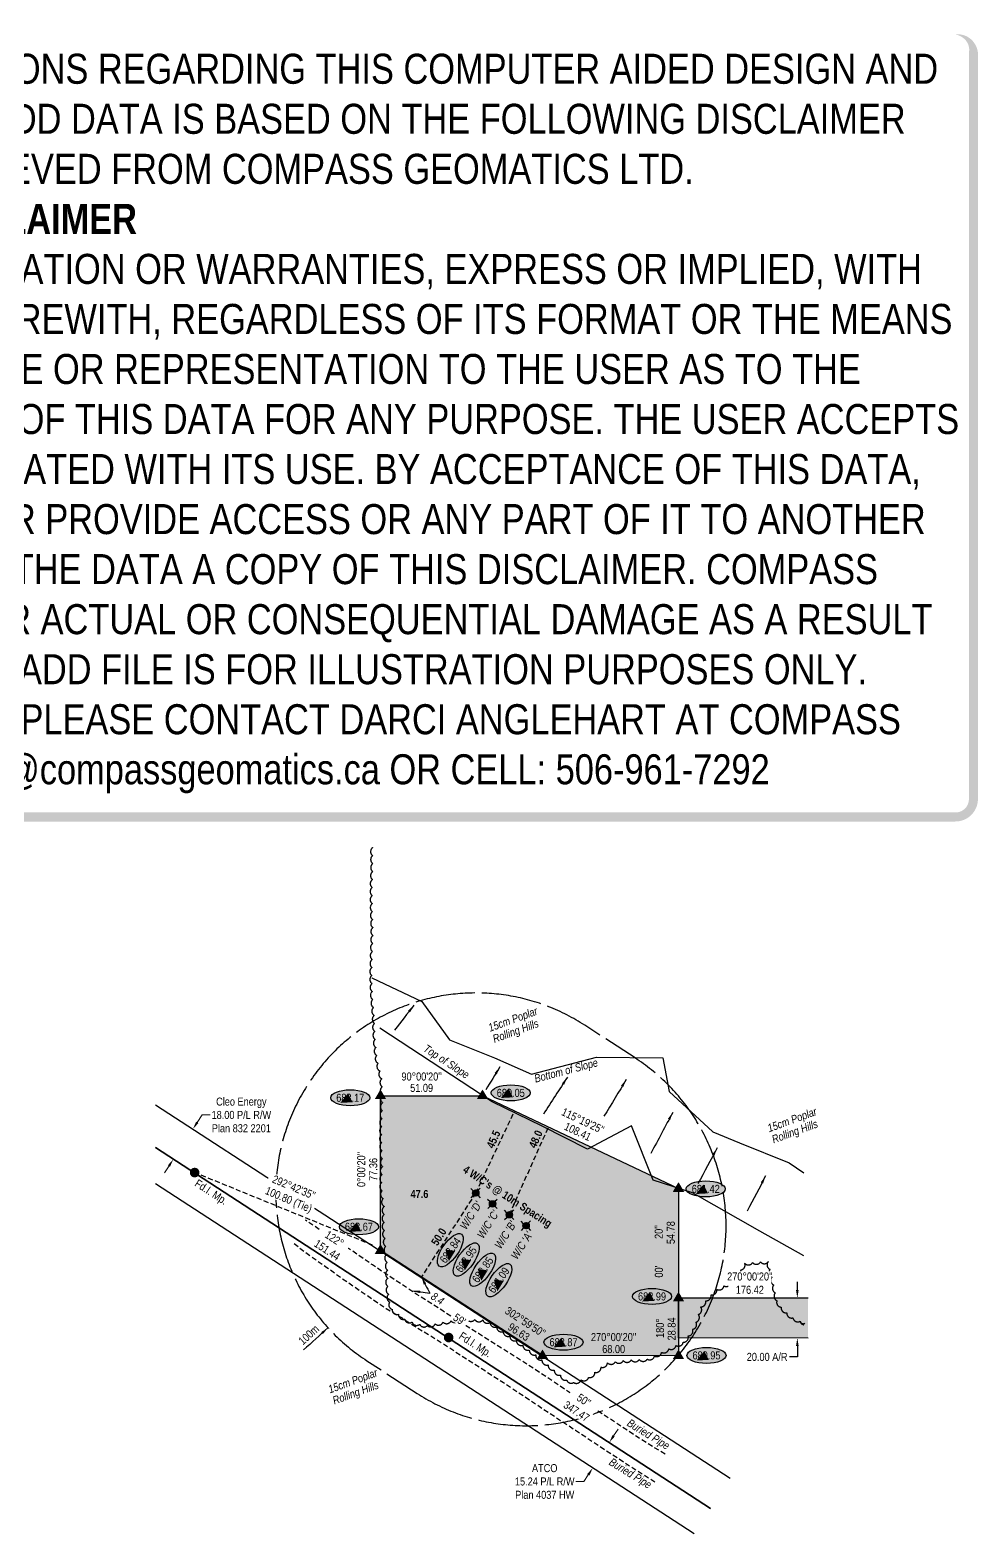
# Model space of a CAD drawing. Extents: x 500903 to 503272, y 5855561 to 5857701.
# Drawn here: x 502087 to 503272, y 5855822 to 5857701 of the extents above; entities that cross this region are included whole.
import ezdxf
from ezdxf.enums import TextEntityAlignment as Align

# ---------------------------------------------------------------- set-up
doc = ezdxf.new("R2010")
doc.units = 0
doc.header["$LTSCALE"] = 5
for name, pattern in [('0', [1, 1, 0]), ('foc-BUFFER', [16.75, 15, -1.75]), ('foc-TIELINE', [1.875, 1.25, -0.625]), ('UG_PIPE', [1.875, 1.25, -0.625])]:
    doc.linetypes.add(name, pattern=pattern)
for name, color, linetype in [('AS-PIPE-UG', 44, 'UG_PIPE'), ('AS-PIPE-UG-T', 44, 'Continuous'), ('AUX-BUFFER', 7, 'foc-BUFFER'), ('F-RW', 190, 'Continuous'), ('L-BD', 7, 'Continuous'), ('L-MON', 1, 'Continuous'), ('L-TIE', 7, 'foc-TIELINE'), ('L-TIE-T', 7, 'Continuous'), ('P-ELEVATION', 7, 'Continuous'), ('P-PROPOSED', 10, 'Continuous'), ('P-PROPOSED-H', 21, 'Continuous'), ('P-TXT', 4, 'Continuous'), ('T-BUSH', 110, '0'), ('T-BUSH-T', 110, 'Continuous'), ('T-SLOPE', 48, 'Continuous'), ('T-TIE', 201, 'foc-TIELINE')]:
    doc.layers.add(name, color=color, linetype=linetype)
doc.layers.add('DISCLAIMER', color=7, linetype='Continuous', plot=False)
doc.layers.add('F-RW-T', color=190, linetype='Continuous', lineweight=9)
doc.layers.add('T-TEXT', color=48, linetype='Continuous', lineweight=18)
doc.styles.add('80', font='ARIALN.TTF', dxfattribs={"height": 10})
doc.styles.add('80CG', font='ARIALN.TTF', dxfattribs={"height": 10})
doc.styles.add('80L', font='ARIALN.TTF', dxfattribs={"height": 10})
doc.styles.add('80LS', font='ARIALNI.TTF', dxfattribs={"height": 10})
doc.dimstyles.new('CG2011', dxfattribs={"dimscale": 5, "dimtxt": 9, "dimasz": 2, "dimexe": 0.2, "dimexo": 0.0625, "dimgap": 0.5, "dimtad": 0, "dimtih": 1, "dimtoh": 1, "dimzin": 0, "dimdsep": 46, "dimtxsty": '80CG', "dimcen": 0.1, "dimse1": 1, "dimse2": 1, "dimclrd": 256, "dimclrt": 256, "dimaunit": 1, "dimadec": 4, "dimazin": 0, "dimtfac": 0.06, "dimtofl": 0, "dimtmove": 0, "dimatfit": 1, "dimfxl": 0.2, "dimtolj": 1, "dimtzin": 0, "dimlwd": -1, "dimarcsym": 0})
doc.dimstyles.new('Compass 5 000', dxfattribs={"dimscale": 5, "dimtxt": 9, "dimasz": 2, "dimexe": 0.2, "dimexo": 0.0625, "dimgap": 0.5, "dimtad": 0, "dimtih": 1, "dimtoh": 1, "dimzin": 0, "dimdsep": 46, "dimtxsty": '80CG', "dimcen": 0.1, "dimse1": 1, "dimse2": 1, "dimclrd": 256, "dimclrt": 256, "dimaunit": 1, "dimadec": 4, "dimazin": 0, "dimtfac": 0.06, "dimtofl": 0, "dimtmove": 0, "dimatfit": 1, "dimfxl": 0.2, "dimtolj": 1, "dimtzin": 0, "dimlwd": -1, "dimarcsym": 0})

# ---------------------------------------------------------------- blocks, each defined once
blk = doc.blocks.new('TRIA')
blk.add_hatch(color=255).paths.add_polyline_path([(-0.04, 1.52), (-1.47, -0.87), (1.39, -0.87)])
blk = doc.blocks.new('TRIAA')
blk.add_blockref('TRIA', (0, 0))
blk = doc.blocks.new('TRIB')
at = {"color": 1}
blk.add_lwpolyline([(-1.12, -0.67), (-0.04, 1.13), (1.04, -0.67)], close=True, dxfattribs=at)
blk = doc.blocks.new('TRIBB')
blk.add_blockref('TRIB', (0, 0))
blk = doc.blocks.new('TRICC')
for name in ['TRIAA', 'TRIBB']:
    blk.add_blockref(name, (0, 0))
blk = doc.blocks.new('plspike')
blk.add_blockref('TRICC', (0, 0))
blk = doc.blocks.new('*D462')
at = {"layer": 'F-RW-T', "transparency": 16777216}
for p, q in [((502296.2, 5856336.4), (502302.2, 5856345.6)), ((502302.2, 5856345.6), (502312.2, 5856345.6)), ((502260.9, 5856281.9), (502255.4, 5856273.5))]:
    blk.add_line(p, q, dxfattribs=at)
for points in [[(502294.8, 5856337.3), (502297.6, 5856335.5), (502290.8, 5856328)], [(502259.5, 5856282.8), (502262.2, 5856281), (502266.3, 5856290.3)]]:
    blk.add_solid(points, dxfattribs=at)
at = {"layer": 'F-RW-T', "transparency": 16777216, "insert": (502351.3, 5856345.6), "char_height": 10, "attachment_point": 5, "style": '80CG'}
blk.add_mtext('\\A1;Cleo Energy\\P18.00 P/L R/W\\PPlan 832 2201', dxfattribs=at)
blk = doc.blocks.new('fdia')
at = {"color": 255, "const_width": 1}
blk.add_lwpolyline([(-0.5, 0, 1), (0.5, 0, 1)], format="xyb", close=True, dxfattribs=at)
blk = doc.blocks.new('Fdiaa')
blk.add_blockref('fdia', (0, 0))
blk = doc.blocks.new('fdib')
at = {"color": 1, "const_width": 1.6}
blk.add_lwpolyline([(-0.4, 0, 1), (0.4, 0, 1)], format="xyb", close=True, dxfattribs=at)
at = {"color": 1}
blk.add_circle((0, 0), 0.8, dxfattribs=at)
blk = doc.blocks.new('Fdibb')
blk.add_blockref('fdib', (0, 0))
blk = doc.blocks.new('fdicc')
for name in ['Fdibb', 'Fdiaa']:
    blk.add_blockref(name, (0, 0))
blk = doc.blocks.new('FDI')
blk.add_blockref('fdicc', (0, 0))
blk = doc.blocks.new('*D463')
at = {"layer": 'F-RW-T', "transparency": 16777216}
for p, q in [((502816.5, 5855944.8), (502822, 5855953.2)), ((502784.9, 5855896.1), (502779.4, 5855887.7)), ((502779.4, 5855887.7), (502769.4, 5855887.7))]:
    blk.add_line(p, q, dxfattribs=at)
for points in [[(502815.1, 5855945.7), (502817.9, 5855943.9), (502811.1, 5855936.4)], [(502783.5, 5855897), (502786.3, 5855895.2), (502790.3, 5855904.5)]]:
    blk.add_solid(points, dxfattribs=at)
at = {"layer": 'F-RW-T', "transparency": 16777216, "insert": (502730.4, 5855887.7), "char_height": 10, "attachment_point": 5, "style": '80CG'}
blk.add_mtext('\\A1;ATCO\\P15.24 P/L R/W^JPlan 4037 HW', dxfattribs=at)
blk = doc.blocks.new('we')
at = {"layer": 'P-ELEVATION'}
h = blk.add_hatch(color=111, dxfattribs=at)
h.dxf.hatch_style = 1
edge = h.paths.add_edge_path()
edge.add_ellipse((0, 0), major_axis=(-24.4, 0), ratio=0.410256, start_angle=0, end_angle=360)
at = {"layer": 'P-ELEVATION', "color": 7, "flags": 128}
blk.add_lwpolyline([(0, 0, 12.5, 0, 0), (-12.4, -6.4, 0, 0, 0)], format="xyseb", dxfattribs=at)
at = {"layer": 'P-ELEVATION', "color": 7}
blk.add_ellipse((0, 0), major_axis=(-24.4, 0), ratio=0.410256, dxfattribs=at)
at = {"layer": 'P-ELEVATION', "style": '80'}
blk.add_attdef('ELEVATION', text='', height=10, dxfattribs=at).set_placement((0, 0), align=Align.MIDDLE_CENTER)
blk = doc.blocks.new('WC')
at = {"layer": 'L-MON'}
h = blk.add_hatch(color=255, dxfattribs=at)
h.dxf.hatch_style = 1
edge = h.paths.add_edge_path()
edge.add_arc((0, 0), 0.9, 0, 360)
at = {"layer": 'L-MON', "color": 240, "flags": 128}
for points in [[(-0.62, 0.5), (-1.23, 1.12)], [(0.52, 0.61), (1.13, 1.21)], [(-1.18, -1.18), (-0.56, -0.57)], [(1.16, -1.18), (0.56, -0.57)]]:
    blk.add_lwpolyline(points, dxfattribs=at)
at = {"layer": 'L-MON', "color": 240}
for radius in [0.8, 0.373]:
    blk.add_circle((0, 0), radius, dxfattribs=at)
blk = doc.blocks.new('*D529')
at = {"layer": 'P-TXT', "transparency": 16777216}
for p, q in [((503046.1, 5856127), (503046.1, 5856137)), ((503046.1, 5856057), (503046.1, 5856043.3)), ((503046.1, 5856043.3), (503036.1, 5856043.3))]:
    blk.add_line(p, q, dxfattribs=at)
for points in [[(503044.4, 5856127), (503047.7, 5856127), (503046.1, 5856117)], [(503044.4, 5856057), (503047.7, 5856057), (503046.1, 5856067)]]:
    blk.add_solid(points, dxfattribs=at)
at = {"layer": 'P-TXT', "transparency": 16777216, "insert": (503008.3, 5856043.3), "char_height": 10, "attachment_point": 5, "style": '80CG'}
blk.add_mtext('\\A1;20.00 A/R', dxfattribs=at)
blk = doc.blocks.new('Disclaimer_Legal')
at = {"layer": 'DISCLAIMER', "color": 254, "flags": 128}
blk.add_lwpolyline([(-3612.9, -1104.6, 37.5, 37.5, 0), (4096.1, -1104.6, 37.5, 37.5, 0.414214), (4171.1, -1029.6, 37.5, 37.5, 0), (4171.1, 2078.7, 37.5, 0, 0.414214), (4096.1, 2153.7, 0, 0, 0), (-3612.9, 2153.7, 0, 0, 0.414214), (-3687.9, 2078.7, 0, 0, 0), (-3687.9, -1029.6, 0, 37.5, 0.414214)], format="xyseb", close=True, dxfattribs=at)
at = {"layer": 'DISCLAIMER', "color": 254, "insert": (241.6, 533.9), "char_height": 125, "width": 7717.568, "attachment_point": 5, "style": '80'}
blk.add_mtext('NOTICE TO THE CORPORATION, PERSON &/OR PERSONS REGARDING THIS COMPUTER AIDED DESIGN AND DRAFTING (CADD) FILES. ACCEPTANCE OF THE CADD DATA IS BASED ON THE FOLLOWING DISCLAIMER WHICH COVERS ALL CADD DATA RECIEVED FROM COMPASS GEOMATICS LTD.\\P{\\fArial Narrow|b1|i0|c0|p34;DISCLAIMER}\\PCOMPASS GEOMATICS LTD. MAKES NO REPRESENTATION OR WARRANTIES, EXPRESS OR IMPLIED, WITH RESPECT TO THE REUSE OF THE DATA PROVIDED HEREWITH, REGARDLESS OF ITS FORMAT OR THE MEANS OF ITS TRANSMISSION. THERE IS NO GUARANTEE OR REPRESENTATION TO THE USER AS TO THE ACCURACY, CURRENCY, SUITABILITY OR RELIABILITY OF THIS DATA FOR ANY PURPOSE. THE USER ACCEPTS THE DATA "AS IS", AND ASSUMES ALL RISKS ASSOCIATED WITH ITS USE. BY ACCEPTANCE OF THIS DATA, THE USER AGREES NOT TO TRANSMIT THIS DATA OR PROVIDE ACCESS OR ANY PART OF IT TO ANOTHER PARTY UNLESS THE USER SHALL INCLUDE WITH THE DATA A COPY OF THIS DISCLAIMER. COMPASS GEOMATICS LTD. ASSUMES NO RESPONSIBILITY FOR ACTUAL OR CONSEQUENTIAL DAMAGE AS A RESULT OF ANY USER\'S RELIANCE ON THIS DATA. THIS CADD FILE IS FOR ILLUSTRATION PURPOSES ONLY.\\PIF YOU REQUIRE MORE ACCURATE INFORMATION, PLEASE CONTACT DARCI ANGLEHART AT COMPASS GEOMATICS LTD. VIA EMAIL: darci.anglehart@compassgeomatics.ca OR CELL: 506-961-7292', dxfattribs=at)

msp = doc.modelspace()

# ---------------------------------------------------------------- hatches: boundary and pattern name
at = {"layer": 'P-PROPOSED-H'}
h = msp.add_hatch(color=256, dxfattribs=at)
h.dxf.hatch_style = 1
h.paths.add_polyline_path([(502653.018, 5856369.699), (502897.779, 5856253.852), (502897.757, 5856044.897), (502727.835, 5856044.911), (502525.328, 5856176.404), (502525.348, 5856369.709)])
h = msp.add_hatch(color=256, dxfattribs=at)
h.dxf.hatch_style = 1
h.paths.add_polyline_path([(503059.577, 5856066.982), (503059.581, 5856116.957), (502897.764, 5856116.97), (502897.759, 5856066.995)])

# ---------------------------------------------------------------- linework, layer by layer
at = {"layer": 'AS-PIPE-UG', "flags": 128}
for points in [[(502880.944, 5855921.767), (502847.287, 5855942.49), (502814.919, 5855963.942), (502774.012, 5855990.41), (502734.394, 5856017.175), (502692.902, 5856044.142), (502647.537, 5856072.522), (502601.702, 5856101.637), (502570.607, 5856121.42), (502542.579, 5856139.982), (502515.309, 5856158.202), (502490.629, 5856175.295), (502471.214, 5856187.735), (502431.399, 5856214.107)], [(502417.269, 5856185.217), (502430.552, 5856174.602), (502447.187, 5856162.797), (502458.292, 5856154.997), (502477.132, 5856141.595), (502532.479, 5856103.632), (502552.074, 5856092.06), (502568.222, 5856081.615), (502596.024, 5856064.67), (502633.929, 5856040.145), (502678.774, 5856011.33), (502721.442, 5855983.032), (502768.757, 5855951.812), (502806.152, 5855927.17), (502845.709, 5855901.327), (502867.824, 5855887.372)]]:
    msp.add_lwpolyline(points, dxfattribs=at)
at = {"layer": 'AUX-BUFFER', "color": 251, "linetype": 'foc-BUFFER', "flags": 128}
msp.add_lwpolyline([(502571.067, 5855997.739, 1), (502843.226, 5856416.879), (502780.355, 5856457.703, 1), (502508.196, 5856038.563)], format="xyb", close=True, dxfattribs=at)
at = {"layer": 'F-RW', "flags": 128}
for points in [[(502243.954, 5856358.45), (502962.205, 5855891.864)], [(502243.954, 5856304.815), (502937.704, 5855854.147)], [(502937.704, 5855854.147), (502243.954, 5856304.815)], [(502916.959, 5855822.212), (502243.954, 5856259.405)]]:
    msp.add_lwpolyline(points, dxfattribs=at)
at = {"layer": 'L-TIE'}
msp.add_line((502515.333, 5856182.894), (502292.987, 5856273.642), dxfattribs=at)
at = {"layer": 'P-PROPOSED'}
for points in [[(502653.018, 5856369.699), (502897.779, 5856253.852), (502897.757, 5856044.897), (502727.835, 5856044.911), (502525.328, 5856176.404), (502525.348, 5856369.709), (502653.018, 5856369.699)], [(503059.577, 5856066.982), (502897.759, 5856066.995), (502897.764, 5856116.97), (503059.581, 5856116.957)]]:
    msp.add_lwpolyline(points, dxfattribs=at)
at = {"layer": 'T-BUSH', "flags": 128}
for points in [[(502515.29, 5856679.661, 0.52056705), (502515.42, 5856669.667, 0.52056705), (502515.55, 5856659.673, 0.52056705), (502515.484, 5856649.681, 0.52056705), (502515.149, 5856639.692, 0.52056705), (502514.813, 5856629.702, 0.52056705), (502514.846, 5856619.708, 0.52056705), (502514.939, 5856609.714, 0.52056705), (502515.071, 5856599.72, 0.52056705), (502515.39, 5856589.73, 0.52056705), (502515.71, 5856579.74, 0.52056705), (502515.82, 5856569.751, 0.52056705), (502515.469, 5856559.762, 0.52056705), (502515.118, 5856549.773, 0.52056705), (502514.821, 5856539.783, 0.52056705), (502514.545, 5856529.792, 0.52056705), (502514.346, 5856519.8, 0.52056705), (502514.639, 5856509.81, 0.52056705), (502514.933, 5856499.819, 0.52056705), (502515.557, 5856489.848, 0.52056705), (502516.447, 5856479.893, 0.52056705), (502517.338, 5856469.938, 0.52056705), (502517.785, 5856459.955, 0.52056705), (502518.113, 5856449.966, 0.52056705), (502518.57, 5856439.984, 0.52056705), (502519.474, 5856430.03, 0.52056705), (502520.378, 5856420.076, 0.52056705), (502522.216, 5856410.277, 0.52056705), (502524.569, 5856400.563, 0.52056705), (502526.921, 5856390.848, 0.52056705), (502527.354, 5856380.87, 0.52056705), (502527.713, 5856370.882, 0.52056705), (502527.895, 5856360.894, 0.52056705), (502527.428, 5856350.91, 0.52056705), (502526.96, 5856340.926, 0.52056705), (502526.727, 5856330.936, 0.52056705), (502526.69, 5856320.941, 0.52056705), (502526.652, 5856310.946, 0.52056705), (502527.089, 5856300.961, 0.52056705), (502527.551, 5856290.977, 0.52056705), (502527.835, 5856280.994, 0.52056705), (502527.216, 5856271.018, 0.52056705), (502526.597, 5856261.043, 0.52056705), (502527.177, 5856251.112, 0.52056705), (502528.538, 5856241.21, 0.52056705), (502529.9, 5856231.308, 0.52056705), (502529.859, 5856221.317, 0.52056705), (502529.759, 5856211.323, 0.52056705), (502529.959, 5856201.34, 0.52056705), (502530.852, 5856191.385, 0.52056705), (502531.744, 5856181.43, 0.52056705), (502532.63, 5856171.475, 0.52056705), (502533.514, 5856161.519, 0.52056705), (502534.2, 5856151.554, 0.52056705), (502534.253, 5856141.559, 0.52056705), (502534.305, 5856131.564, 0.52056705), (502535.297, 5856121.634, 0.52056705), (502536.614, 5856111.726, 0.52056705), (502539.734, 5856102.841, 0.52056705), (502547.563, 5856096.627, 0.52056705), (502555.392, 5856090.414, 0.52056705), (502564.648, 5856086.919, 0.52056705), (502574.208, 5856084.003, 0.52056705), (502583.829, 5856082.533, 0.52056705), (502593.601, 5856084.633, 0.52056705), (502603.373, 5856086.734, 0.52056705), (502613.243, 5856088.269, 0.52056705), (502623.151, 5856089.58, 0.52056705), (502633.072, 5856090.575, 0.52056705), (502643.053, 5856090.043, 0.52056705), (502653.034, 5856089.51, 0.52056705), (502662.149, 5856086.478, 0.52056705), (502670.322, 5856080.725, 0.52056705), (502678.495, 5856074.972, 0.52056705), (502686.732, 5856069.309, 0.52056705), (502694.984, 5856063.67, 0.52056705), (502703.199, 5856057.98, 0.52056705), (502711.159, 5856051.934, 0.52056705), (502719.118, 5856045.889, 0.52056705), (502726.969, 5856039.707, 0.52056705), (502734.636, 5856033.295, 0.52056705), (502742.303, 5856026.883, 0.52056705), (502750.119, 5856020.655, 0.52056705), (502757.982, 5856014.484, 0.52056705), (502766.393, 5856011.484, 0.52056705), (502775.872, 5856014.654, 0.52056705), (502785.351, 5856017.824, 0.52056705), (502793.066, 5856024.145, 0.52056705), (502800.723, 5856030.569, 0.52056705), (502808.802, 5856036.035, 0.52056705), (502818.71, 5856037.356, 0.52056705), (502828.617, 5856038.676, 0.52056705), (502838.56, 5856039.608, 0.52056705), (502848.543, 5856040.099, 0.52056705), (502858.526, 5856040.59, 0.52056705), (502867.6, 5856044.479, 0.52056705), (502876.496, 5856049.035, 0.52056705), (502885.448, 5856053.477, 0.52056705), (502894.531, 5856057.647, 0.52056705), (502903.615, 5856061.817, 0.52056705), (502909.686, 5856069.506, 0.52056705), (502915.208, 5856077.837, 0.52056705), (502919.5, 5856086.745, 0.52056705), (502922.371, 5856096.319, 0.52056705), (502925.241, 5856105.893, 0.52056705), (502931.419, 5856113.564, 0.52056705), (502938.25, 5856120.861, 0.52056705), (502945.359, 5856127.776, 0.52056705), (502954.398, 5856132.042, 0.52056705), (502963.437, 5856136.308, 0.52056705), (502970.004, 5856143.288, 0.52056705), (502975.096, 5856151.889, 0.52056705), (502980.222, 5856160.434, 0.52056705), (502990.183, 5856161.253, 0.52056705), (503000.144, 5856162.072, 0.52056705), (503009.717, 5856162.354, 0.52056705), (503012.036, 5856152.632, 0.52056705), (503014.356, 5856142.91, 0.52056705), (503016.612, 5856133.173, 0.52056705), (503018.618, 5856123.382, 0.52056705), (503020.624, 5856113.59, 0.52056705), (503025.937, 5856105.56, 0.52056705), (503032.942, 5856098.431, 0.52056705), (503040.523, 5856092.12, 0.52056705), (503049.605, 5856087.948, 0.52056705), (503055.258, 5856085.352, 0.52056705)], [(502928.853, 5856106.807, 0.33412429), (502931.419, 5856113.564, 0.52056705), (502938.25, 5856120.861, 0.52056705), (502945.359, 5856127.776, 0.52056705), (502954.398, 5856132.042, 0.52056705), (502963.437, 5856136.308, 0.52056705), (502970.004, 5856143.288, 0.52056705), (502975.096, 5856151.889, 0.52056705), (502980.222, 5856160.434, 0.52056705), (502990.183, 5856161.253, 0.52056705), (503000.144, 5856162.072, 0.52056705), (503009.717, 5856162.354, 0.52056705), (503012.036, 5856152.632, 0.52056705), (503014.356, 5856142.91, 0.52056705), (503016.612, 5856133.173, 0.52056705), (503018.618, 5856123.382, 0.52056705), (503020.624, 5856113.59, 0.52056705), (503025.937, 5856105.56, 0.52056705), (503032.942, 5856098.431, 0.52056705), (503040.523, 5856092.12, 0.52056705), (503049.605, 5856087.948, 0.28890934), (503054.007, 5856083.155)]]:
    msp.add_lwpolyline(points, format="xyb", dxfattribs=at)
at = {"layer": 'T-SLOPE', "flags": 128}
for points in [[(502514.314, 5856517.065), (502576.812, 5856487.347), (502611.222, 5856439.375), (502667.709, 5856416.847), (502713.824, 5856396.47), (502794.984, 5856417.922), (502877.934, 5856416.897), (502885.722, 5856374.78), (502940.352, 5856324.42), (502973.917, 5856310.85), (503035.727, 5856285.725), (503054.022, 5856273.166)], [(503054.013, 5856169.749), (502999.239, 5856200.36), (502914.957, 5856248.497), (502865.787, 5856263.975), (502838.932, 5856332.11), (502783.979, 5856302.942), (502727.334, 5856331.465), (502664.532, 5856362.18), (502524.314, 5856454.18)]]:
    msp.add_lwpolyline(points, dxfattribs=at)
at = {"layer": 'T-TIE'}
for p, q in [((502644.275, 5856248.133), (502692.883, 5856350.831)), ((502686.189, 5856220.917), (502735.222, 5856330.791)), ((502644.275, 5856248.133), (502576.236, 5856143.348))]:
    msp.add_line(p, q, dxfattribs=at)

# ---------------------------------------------------------------- block references
at = {"xscale": 0.3, "yscale": 0.3, "zscale": 0.3}
msp.add_blockref('Disclaimer_Legal', (502014.797, 5857049.259), dxfattribs=at)
at = {"layer": 'L-MON', "xscale": 0.999497, "yscale": 0.999497, "zscale": 0.999497}
for p, values in [((502687.971, 5856373.23), {'ELEVATION': '680.05'}), ((502487.406, 5856367.116), {'ELEVATION': '683.17'}), ((502931.652, 5856253.237), {'ELEVATION': '681.42'}), ((502498.186, 5856205.976), {'ELEVATION': '683.67'}), ((502864.503, 5856118.936), {'ELEVATION': '682.99'}), ((502753.887, 5856061.74), {'ELEVATION': '683.87'}), ((502932.572, 5856045.256), {'ELEVATION': '680.95'})]:
    msp.add_blockref('we', p, dxfattribs=at).add_auto_attribs(values)
at = {"layer": 'L-MON', "color": 5, "xscale": 4.997485000000008, "yscale": 4.997485000000008, "zscale": 4.997485000000008}
for p in [(502525.348, 5856369.709), (502525.328, 5856176.404)]:
    msp.add_blockref('plspike', p, dxfattribs=at)
at = {"layer": 'L-MON'}
for name, p, xscale, yscale, zscale in [('plspike', (502652.974, 5856369.72), 4.997485000000037, 4.997485000000037, 4.997485000000037), ('FDI', (502292.987, 5856273.642), 4.997485000000024, 4.997485000000024, 4.997485000000024), ('WC', (502644.275, 5856248.133), 4.997485000000013, 4.997485000000013, 4.997485000000013), ('plspike', (502897.834, 5856253.852), 4.997485000000037, 4.997485000000037, 4.997485000000037), ('WC', (502665.232, 5856234.525), 4.997485000000013, 4.997485000000013, 4.997485000000013), ('WC', (502686.189, 5856220.917), 4.997485000000013, 4.997485000000013, 4.997485000000013), ('WC', (502707.146, 5856207.309), 4.997485000000013, 4.997485000000013, 4.997485000000013), ('plspike', (502897.814, 5856116.97), 4.997485000000037, 4.997485000000037, 4.997485000000037), ('FDI', (502610.362, 5856067.58), 4.997485000000037, 4.997485000000037, 4.997485000000037), ('plspike', (502727.844, 5856044.925), 4.997485000000037, 4.997485000000037, 4.997485000000037), ('plspike', (502897.744, 5856044.9), 4.997485000000037, 4.997485000000037, 4.997485000000037)]:
    msp.add_blockref(name, p, dxfattribs=dict(at, xscale=xscale, yscale=yscale, zscale=zscale))
at = {"layer": 'L-MON', "xscale": 0.9994969999999999, "yscale": 0.9994969999999999, "zscale": 0.9994969999999999, "rotation": 55.22733384813841}
for p, values in [((502612.433, 5856176.666), {'ELEVATION': '683.84'}), ((502632.285, 5856165.027), {'ELEVATION': '683.95'}), ((502652.947, 5856152.255), {'ELEVATION': '683.85'}), ((502673.066, 5856139.211), {'ELEVATION': '684.09'})]:
    msp.add_blockref('we', p, dxfattribs=at).add_auto_attribs(values)

# ---------------------------------------------------------------- texts
at = {"layer": 'AS-PIPE-UG-T', "char_height": 9.99497, "attachment_point": 1, "style": '80L'}
for s, width, insert, rotation in [('{\\fArial Narrow|b0|i1|c0|p34;8.4}', 15.87763, (502592.633, 5856124.835), 327.003227), ('{\\fArial Narrow|b0|i1|c0|p34;Buried Pipe}', 59.03588, (502837.501, 5855966.521), 328.379915), ('{\\fArial Narrow|b0|i1|c0|p34;Buried Pipe}', 59.03588, (502814.938, 5855917.774), 328.379915)]:
    msp.add_mtext_dynamic_manual_height_columns(s, width=width, gutter_width=50, heights=[0], dxfattribs=dict(at, insert=insert, rotation=rotation))
at = {"layer": 'AUX-BUFFER', "insert": (502421.529, 5856065.03), "char_height": 9.995, "attachment_point": 1, "rotation": 42.339316, "style": '80L'}
msp.add_mtext_dynamic_manual_height_columns('100m', width=6.84691, gutter_width=45, heights=[0], dxfattribs=at)
at = {"layer": 'L-BD', "color": 5, "style": '80L'}
for s, height, rotation, p in [("90°00'20''", 9.995, 359.9955, (502576.566, 5856393.686)), ('51.09', 9.995, 359.9955, (502576.565, 5856379.443)), ("115°19'25''", 9.99497, 334.6715, (502778.167, 5856338.362)), ('108.41', 9.995, 334.6715, (502771.753, 5856324.811)), ("0°00'20''", 9.995, 89.9939, (502501.113, 5856277.601)), ('77.36', 9.995, 89.9939, (502516.106, 5856277.599)), ('54.78', 9.995, 89.9939, (502887.92, 5856198.621)), ("20''", 9.995, 89.9939, (502872.881, 5856199.317)), ("00'", 9.995, 89.9939, (502873.025, 5856149.927)), ("302°59'50''", 9.99497, 327.0032, (502706.257, 5856087.158)), ('96.63', 9.995, 327.0032, (502698.092, 5856074.584)), ("270°00'20''", 9.99497, 359.9955, (502816.537, 5856068.144)), ('68.00', 9.995, 359.9955, (502816.536, 5856053.152))]:
    msp.add_text(s, height=height, rotation=rotation, dxfattribs=at).set_placement(p, align=Align.MIDDLE)
for s, p in [('180°', (502879.467, 5856067.061)), ('28.84', (502894.071, 5856063.953))]:
    msp.add_text(s, height=9.995, rotation=89.9939, dxfattribs=at).set_placement(p)
at = {"layer": 'L-BD', "char_height": 9.99497, "attachment_point": 1, "style": '80L'}
for s, width, insert, rotation in [('{\\fArial Narrow|b1|i0|c0|p34;45.5}', 21.83943, (502657.223, 5856307.109), 65.950698), ('{\\fArial Narrow|b1|i0|c0|p34;48.0}', 21.83943, (502709.97, 5856307.328), 65.950698), ('{\\fArial Narrow|b1|i0|c0|p34;50.0}', 16.67806, (502587.841, 5856186.717), 57.508329)]:
    msp.add_mtext_dynamic_manual_height_columns(s, width=width, gutter_width=50, heights=[0], dxfattribs=dict(at, insert=insert, rotation=rotation))
at = {"layer": 'L-BD', "insert": (502632.596, 5856283.211), "char_height": 9.99497, "attachment_point": 1, "rotation": 327.003227, "style": '80L', "bg_fill": 1, "box_fill_scale": 1, "bg_fill_color": 21, "bg_fill_transparency": 0}
msp.add_mtext_dynamic_manual_height_columns("{\\fArial Narrow|b1|i0|c0|p34;4 W/C's @ 10m Spacing}", width=130.12445, gutter_width=50, heights=[0], dxfattribs=at)
at = {"layer": 'L-BD', "insert": (502562.773, 5856251.911), "char_height": 9.99497, "attachment_point": 1, "style": '80L'}
msp.add_mtext_dynamic_manual_height_columns('{\\fArial Narrow|b1|i0|c0|p34;47.6}', width=26.16164, gutter_width=50, heights=[0], dxfattribs=at)
at = {"layer": 'P-TXT', "char_height": 9.99497, "attachment_point": 1, "rotation": 57.535664, "style": '80L'}
for s, width, insert in [("\\pi0.77565;{\\fArial Narrow|b0|i1|c0|p34;W/C 'D'}", 38.97449, (502623.19, 5856206.17)), ("\\pi0.84379;{\\fArial Narrow|b0|i1|c0|p34;W/C 'C'}", 39.11077, (502644.624, 5856194.964)), ("\\pi0.10701;{\\fArial Narrow|b0|i1|c0|p34;W/C 'A'}", 37.00996, (502687.289, 5856169.482))]:
    msp.add_mtext_dynamic_manual_height_columns(s, width=width, gutter_width=50, heights=[0], dxfattribs=dict(at, insert=insert))
at = {"layer": 'P-TXT', "insert": (502666.971, 5856182.651), "char_height": 9.99497, "attachment_point": 1, "rotation": 57.535664, "style": '80L', "bg_fill": 1, "box_fill_scale": 1, "bg_fill_color": 21, "bg_fill_transparency": 0}
msp.add_mtext_dynamic_manual_height_columns("\\pi0.10701;{\\fArial Narrow|b0|i1|c0|p34;W/C 'B'}", width=37.00996, gutter_width=50, heights=[0], dxfattribs=at)
at = {"layer": 'T-BUSH-T', "char_height": 9.99497, "width": 135.15777, "attachment_point": 2, "rotation": 20, "style": '80LS'}
for insert in [(502688.91, 5856469.878), (503037.759, 5856344.364), (502488.885, 5856018.091)]:
    msp.add_mtext('15cm Poplar', dxfattribs=dict(at, insert=insert))
at = {"layer": 'T-TEXT', "style": '80LS'}
for p in [(502694.008, 5856450.473), (503042.857, 5856324.958), (502493.983, 5855998.686)]:
    msp.add_text('Rolling Hills', height=9.99497, rotation=20, dxfattribs=at).set_placement(p, align=Align.MIDDLE_CENTER)
at = {"layer": 'T-TEXT', "char_height": 9.99497, "attachment_point": 1, "style": '80L'}
for s, width, insert, rotation in [('{\\fArial Narrow|b0|i1|c0|p34;Top of Slope}', 64.7794, (502583.294, 5856434.349), 326.730178), ('{\\fArial Narrow|b0|i1|c0|p34;Bottom of Slope}', 82.27721, (502716.448, 5856395.626), 14.806007)]:
    msp.add_mtext_dynamic_manual_height_columns(s, width=width, gutter_width=50, heights=[0], dxfattribs=dict(at, insert=insert, rotation=rotation))

# ---------------------------------------------------------------- dimensions: what is measured, and where the dimension line sits
at = {"layer": 'F-RW-T'}
dim = msp.add_linear_dim(base=(502290.791, 5856328.023), p1=(502456.211, 5856166.95), p2=(502480.704, 5856204.653), angle=56.991739, text='Cleo Energy\\P18.00 P/L R/W\\PPlan 832 2201', dimstyle='Compass 5 000', dxfattribs=at)
dim.commit()
dim.dimension.update_dxf_attribs({"geometry": '*D462', "text_midpoint": (502351.326, 5856345.649), "dimtype": 161})
at = {"layer": 'F-RW-T', "color": 5}
dim = msp.add_linear_dim(base=(502790.342, 5855904.464), p1=(502279.073, 5856282.001), p2=(502258.328, 5856250.067), angle=236.991739, text='ATCO\\P15.24 P/L R/W^JPlan 4037 HW', dimstyle='Compass 5 000', dxfattribs=at)
dim.commit()
dim.dimension.update_dxf_attribs({"geometry": '*D463', "text_midpoint": (502730.361, 5855887.692), "dimtype": 161})
at = {"layer": 'P-TXT'}
dim = msp.add_linear_dim(base=(503046.061, 5856066.983), p1=(503210.045, 5856116.945), p2=(503210.041, 5856066.97), angle=269.995481, text='20.00 A/R', dimstyle='Compass 5 000', dxfattribs=at)
dim.commit()
dim.dimension.update_dxf_attribs({"geometry": '*D529', "text_midpoint": (503008.324, 5856043.251), "dimtype": 161})

# ---------------------------------------------------------------- leaders
at = {"layer": 'AS-PIPE-UG-T', "path_type": 1}
for points in [[(502576.236, 5856143.348), (502586.784, 5856122.822)], [(502564.381, 5856126.087), (502586.784, 5856122.822)]]:
    msp.add_leader(points, dimstyle='Compass 5 000', override={"dimgap": 0.5, "dimtad": 0}, dxfattribs=at)
at = {"layer": 'AUX-BUFFER', "path_type": 1}
msp.add_leader([(502459.576, 5856079.838), (502429.051, 5856052.024)], dimstyle='CG2011', dxfattribs=at)
at = {"layer": 'T-TEXT', "path_type": 1}
for points in [[(502566.919, 5856482.657), (502542.837, 5856451.676)], [(502674.396, 5856405.761), (502656.78, 5856377.009)], [(502758.813, 5856392.813), (502728.849, 5856346.818)], [(502832.294, 5856389.961), (502804.471, 5856343.965)], [(502890.431, 5856348.89), (502863.041, 5856297.556)], [(502945.853, 5856304.355), (502921.887, 5856259.866)], [(503006.407, 5856269.52), (502983.582, 5856225.601)]]:
    msp.add_leader(points, dimstyle='Compass 5 000', override={"dimgap": 0.5, "dimtad": 0}, dxfattribs=at)

# ---------------------------------------------------------------- next in the draw order: texts
at = {"layer": 'L-BD', "char_height": 9.99497, "attachment_point": 2, "style": '80L', "bg_fill": 3, "box_fill_scale": 1.15, "bg_fill_color": 256, "bg_fill_true_color": 256, "bg_fill_transparency": 0}
for s, insert, width, rotation in [('122° 151.44', (502470.41, 5856195.06), 38.30813, 327.0032), ("270°00'20'' 176.42", (502986.731, 5856148.871), 50.3779, 359.9955), ("50'' 347.47", (502782.012, 5855993.601), 35.59207, 327.0032)]:
    msp.add_mtext(s, dxfattribs=dict(at, insert=insert, width=width, rotation=rotation))
at = {"layer": 'L-MON', "char_height": 9.995, "attachment_point": 1, "rotation": 326.991739, "style": '80L', "bg_fill": 3, "box_fill_scale": 1.15, "bg_fill_color": 256, "bg_fill_true_color": 256, "bg_fill_transparency": 0}
for insert in [(502297.454, 5856265.877), (502627.582, 5856075.286)]:
    msp.add_mtext_dynamic_manual_height_columns('Fd.I. Mp.', width=44.3292, gutter_width=50, heights=[0], dxfattribs=dict(at, insert=insert))
at = {"layer": 'L-TIE-T', "insert": (502418.878, 5856259.942), "char_height": 9.99497, "width": 64.6458, "attachment_point": 2, "rotation": 337.29, "style": '80L', "bg_fill": 3, "box_fill_scale": 1.15, "bg_fill_color": 256, "bg_fill_true_color": 256, "bg_fill_transparency": 0}
msp.add_mtext("292°42'35'' 100.80 (Tie)", dxfattribs=at)

# ---------------------------------------------------------------- next in the draw order: texts
at = {"layer": 'L-BD', "insert": (502626.646, 5856094.381), "char_height": 9.995, "width": 18.08101, "attachment_point": 2, "rotation": 327.0032, "style": '80L', "bg_fill": 3, "box_fill_scale": 1.15, "bg_fill_color": 256, "bg_fill_true_color": 256, "bg_fill_transparency": 0}
msp.add_mtext("59'", dxfattribs=at)

doc.saveas('drawing.dxf')
